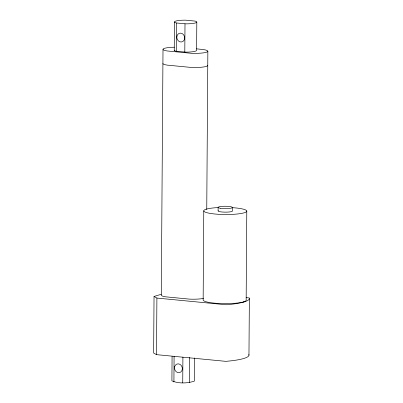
<?xml version="1.0" encoding="UTF-8"?>
<svg xmlns="http://www.w3.org/2000/svg" width="403" height="403" viewBox="0 0 403 403"><rect width="100%" height="100%" fill="white"/><g stroke="black" fill="none" stroke-linecap="round" stroke-linejoin="round"><path stroke-width="0.6" d="M161.23 294.311L154.037 296.442L153.639 353.023L156.51 354.65L225.786 361.345A44.063 7.274 0.4 0 0 248.827 354.514M156.51 354.65L156.903 298.069L154.037 296.442M163.008 49.383L161.291 295.228A13.44 2.217 0.4 0 0 165.462 296.804L189.556 299.132A13.44 2.217 0.4 0 0 203.57 298.381M172.076 356.343L171.905 380.86C178.61 383.737 187.38 383.429 194.342 381.142L194.503 357.879M174.242 50.889L174.444 21.969M173.915 381.999L174.091 356.222M196.81 22.029L196.614 50.32A11.188 1.849 0.4 0 1 185.712 52.138L176.464 51.307L176.66 23.016L176.086 22.895A11.188 1.849 0.4 0 1 185.35 20.15L195.173 21.102A11.188 1.849 0.4 0 1 185.909 23.848L176.66 23.016M184.796 52.113L184.997 23.822M182.73 382.85L182.912 357.073M189.541 382.563L189.712 357.416M203.767 210.915L203.147 300.028A21.515 3.551 0.4 0 0 225.191 303.64A21.515 3.551 0.4 0 0 246.157 300.144L246.782 211.031M206.749 209.52L207.857 51.191M218.104 210.955L218.129 207.419M232.466 207.454L232.44 210.991A7.173 1.184 0.4 0 1 224.516 212.144A7.173 1.184 0.4 0 1 218.305 210.648M248.963 355.214L249.361 298.638M196.483 48.828L203.681 49.614A13.44 2.217 0.4 0 1 206.225 52.299A13.44 2.217 0.4 0 1 191.269 53.292L167.18 50.964A13.44 2.217 0.4 0 1 163.613 48.672A13.44 2.217 0.4 0 1 174.353 47.211M246.102 297.631L249.225 297.933A44.063 7.274 0.4 0 1 226.184 304.764L156.903 298.069M243.543 301.912L244.001 301.958M176.464 51.307L175.884 51.186A11.188 1.849 0.4 0 1 174.247 50.259M207.757 65.336A13.44 2.217 0.4 0 1 191.173 67.437L167.079 65.11A13.44 2.217 0.4 0 1 162.908 63.528M232.118 207.651A21.515 3.551 0.4 0 1 242.727 213.167A21.515 3.551 0.4 0 1 208.089 212.991A21.515 3.551 0.4 0 1 218.003 207.58M174.625 366.765A4.483 3.884 73.5 0 0 179.411 372.649A4.483 3.884 73.5 0 0 181.224 365.42A4.483 3.884 73.5 0 0 174.625 366.765M220.355 208.26A7.173 1.184 0.4 0 0 232.269 207.762A7.173 1.184 0.4 0 0 223.272 206.286A7.173 1.184 0.4 0 0 220.355 208.26M176.937 36.053A4.483 3.884 73.5 0 0 181.718 41.932A4.483 3.884 73.5 0 0 183.536 34.708A4.483 3.884 73.5 0 0 176.937 36.053"/></g></svg>
